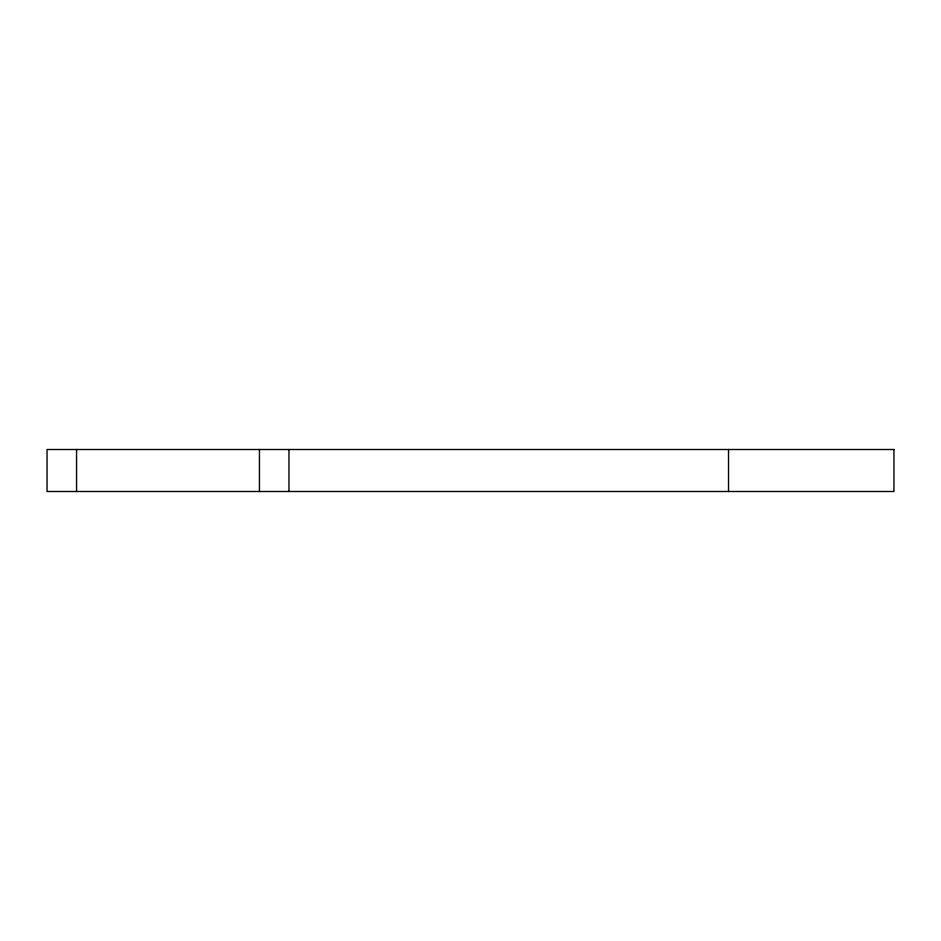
<?xml version="1.0" encoding="UTF-8"?>
<svg xmlns="http://www.w3.org/2000/svg" width="941" height="941" viewBox="0 0 941 941"><rect width="100%" height="100%" fill="white"/><g stroke="black" fill="none" stroke-linecap="round" stroke-linejoin="round"><path stroke-width="1.41" d="M728.522 449.504L728.522 491.496M288.958 449.504L288.958 491.496M259.445 449.504L259.445 491.496M76.562 449.504L76.562 491.496M893.95 449.504L47.05 449.504L47.05 491.496L893.95 491.496L893.95 449.504"/></g></svg>
